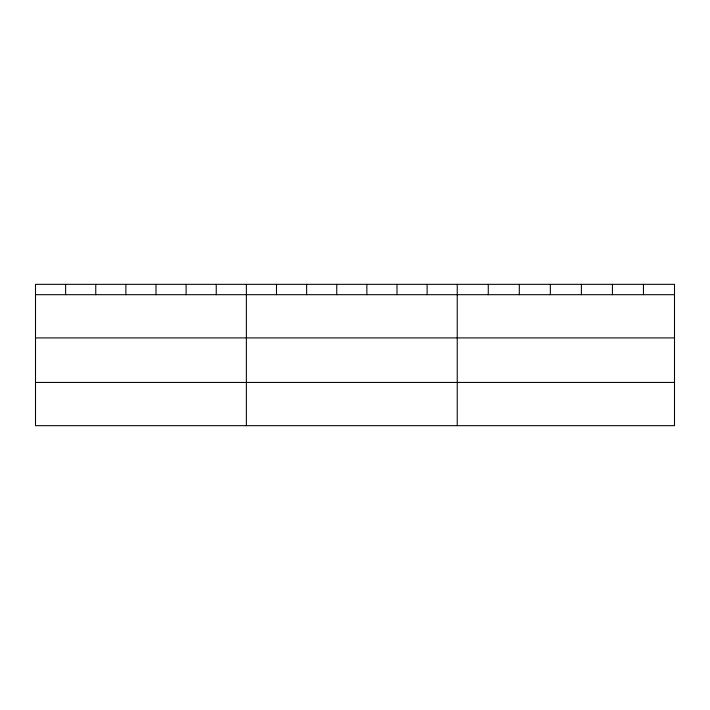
<?xml version="1.0" encoding="UTF-8"?>
<svg xmlns="http://www.w3.org/2000/svg" width="710" height="710" viewBox="0 0 710 710"><rect width="100%" height="100%" fill="white"/><g stroke="black" fill="none" stroke-linecap="round" stroke-linejoin="round"><path stroke-width="1.06" d="M674.5 294.685L674.5 425.663L35.5 425.663L35.5 284.337L674.5 284.337L674.5 294.685L35.5 294.685M35.5 337.907L674.5 337.907M35.5 382.442L674.5 382.442M643.464 284.337L643.464 294.685M612.428 284.337L612.428 294.685M581.392 284.337L581.392 294.685M550.348 284.337L550.348 294.685M519.312 284.337L519.312 294.685M488.276 284.337L488.276 294.685M457.24 284.337L457.24 425.663M427.118 284.337L427.118 294.685M396.988 284.337L396.988 294.685M366.866 284.337L366.866 294.685M336.744 284.337L336.744 294.685M306.622 284.337L306.622 294.685M276.492 284.337L276.492 294.685M246.37 284.337L246.37 425.663M216.248 284.337L216.248 294.685M186.118 284.337L186.118 294.685M155.996 284.337L155.996 294.685M125.874 284.337L125.874 294.685M95.752 284.337L95.752 294.685M65.622 284.337L65.622 294.685"/></g></svg>
